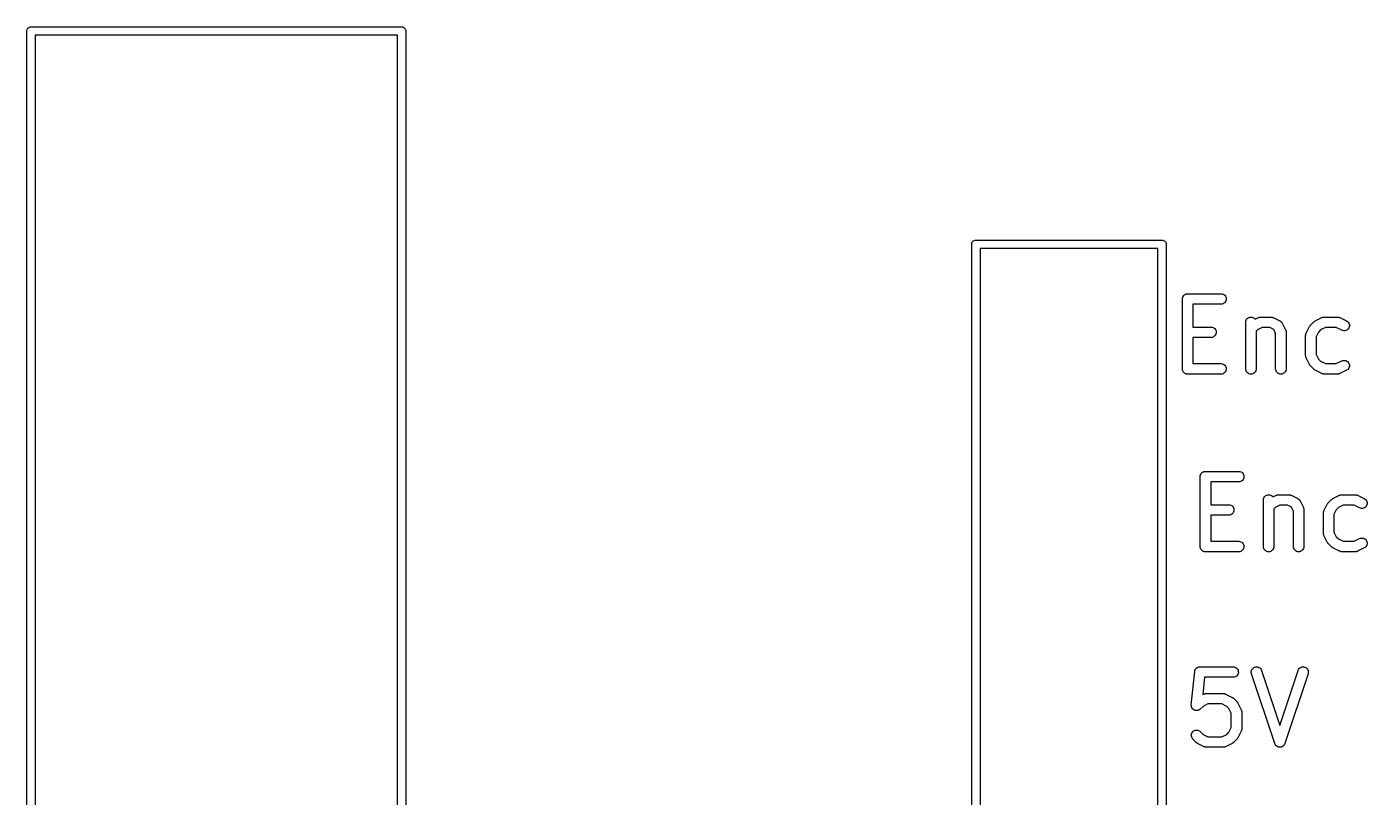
# Model space of a CAD drawing. Extents: x 83.3 to 120.1, y -110.8 to -65.4.
# Drawn here: x 100.67 to 119.84, y -99.79 to -88.78 of the extents above; entities that cross this region are included whole.
import ezdxf

# ---------------------------------------------------------------- set-up
doc = ezdxf.new("R2010")
doc.units = 0
doc.header["$MEASUREMENT"] = 0
doc.layers.add('BLACK', color=7, linetype='CONTINUOUS')

msp = doc.modelspace()

# ---------------------------------------------------------------- linework, layer by layer
at = {"layer": 'BLACK', "linetype": 'CONTINUOUS'}
for p, q in [((100.668, -88.84), (100.669, -88.8282)), ((100.668, -88.8429), (100.668, -88.84)), ((100.668, -109.277), (100.668, -88.8429)), ((100.669, -88.8282), (100.672, -88.8169)), ((100.672, -88.8169), (100.678, -88.8065)), ((100.678, -88.8065), (100.685, -88.7974)), ((100.685, -88.7974), (100.695, -88.7899)), ((100.695, -88.7899), (100.705, -88.7843)), ((100.705, -88.7843), (100.716, -88.7809)), ((100.716, -88.7809), (100.725, -88.78)), ((100.725, -88.78), (100.728, -88.7797)), ((100.728, -88.7797), (100.731, -88.78)), ((100.731, -88.78), (106.025, -88.78)), ((100.788, -88.9), (100.788, -109.22)), ((105.968, -88.9), (100.788, -88.9)), ((105.968, -109.22), (105.968, -88.9)), ((106.025, -88.78), (106.028, -88.7797)), ((106.028, -88.7797), (106.031, -88.78)), ((106.031, -88.78), (106.04, -88.7809)), ((106.04, -88.7809), (106.051, -88.7843)), ((106.051, -88.7843), (106.061, -88.7899)), ((106.061, -88.7899), (106.071, -88.7974)), ((106.071, -88.7974), (106.078, -88.8065)), ((106.078, -88.8065), (106.084, -88.8169)), ((106.084, -88.8169), (106.087, -88.8282)), ((106.087, -88.8282), (106.088, -88.84)), ((106.088, -88.84), (106.088, -88.8429)), ((106.088, -88.8429), (106.088, -109.277)), ((114.18, -91.888), (114.181, -91.8762)), ((114.18, -91.891), (114.18, -91.888)), ((114.18, -104.645), (114.18, -91.891)), ((114.181, -91.8762), (114.184, -91.8649)), ((114.184, -91.8649), (114.19, -91.8545)), ((114.19, -91.8545), (114.197, -91.8454)), ((114.197, -91.8454), (114.207, -91.8379)), ((114.207, -91.8379), (114.217, -91.8323)), ((114.217, -91.8323), (114.228, -91.8289)), ((114.228, -91.8289), (114.237, -91.828)), ((114.237, -91.828), (114.24, -91.8277)), ((114.237, -91.828), (114.237, -91.828)), ((114.24, -91.8277), (114.243, -91.828)), ((114.243, -91.828), (116.897, -91.828)), ((114.3, -91.948), (114.3, -104.588)), ((116.84, -91.948), (114.3, -91.948)), ((116.84, -104.588), (116.84, -91.948)), ((116.897, -91.828), (116.9, -91.8277)), ((116.9, -91.8277), (116.903, -91.828)), ((116.903, -91.828), (116.912, -91.8289)), ((116.912, -91.8289), (116.923, -91.8323)), ((116.923, -91.8323), (116.933, -91.8379)), ((116.933, -91.8379), (116.943, -91.8454)), ((116.943, -91.8454), (116.95, -91.8545)), ((116.95, -91.8545), (116.956, -91.8649)), ((116.956, -91.8649), (116.959, -91.8762)), ((116.959, -91.8762), (116.96, -91.888)), ((116.96, -91.888), (116.96, -91.8909)), ((116.96, -91.8909), (116.96, -104.645)), ((117.194, -92.6693), (117.195, -92.6623)), ((117.194, -92.6698), (117.194, -92.6693)), ((117.194, -92.6699), (117.194, -92.6698)), ((117.194, -92.6704), (117.194, -92.6699)), ((117.194, -92.6699), (117.194, -92.6699)), ((117.194, -93.6704), (117.194, -92.6704)), ((117.195, -92.6548), (117.198, -92.6481)), ((117.195, -92.655), (117.195, -92.6548)), ((117.195, -92.6553), (117.195, -92.655)), ((117.195, -92.6623), (117.195, -92.6553)), ((117.198, -92.6481), (117.2, -92.6413)), ((117.2, -92.6408), (117.203, -92.6346)), ((117.2, -92.6411), (117.2, -92.6408)), ((117.2, -92.6413), (117.2, -92.6411)), ((117.203, -92.6346), (117.207, -92.6284)), ((117.207, -92.628), (117.211, -92.6226)), ((117.207, -92.6282), (117.207, -92.628)), ((117.207, -92.6284), (117.207, -92.6282)), ((117.211, -92.6226), (117.216, -92.6172)), ((117.216, -92.6168), (117.222, -92.6124)), ((117.216, -92.617), (117.216, -92.6168)), ((117.216, -92.6172), (117.216, -92.617)), ((117.222, -92.6124), (117.227, -92.6079)), ((117.227, -92.6078), (117.228, -92.6076)), ((117.227, -92.6079), (117.227, -92.6078)), ((117.228, -92.6076), (117.234, -92.6044)), ((117.234, -92.6044), (117.24, -92.601)), ((117.24, -92.601), (117.241, -92.6008)), ((117.24, -92.601), (117.24, -92.601)), ((117.241, -92.6008), (117.247, -92.5988)), ((117.247, -92.5988), (117.254, -92.5968)), ((117.254, -92.5968), (117.255, -92.5967)), ((117.254, -92.5968), (117.254, -92.5968)), ((117.255, -92.5967), (117.262, -92.5961)), ((117.262, -92.5961), (117.269, -92.5954)), ((117.269, -92.5954), (117.745, -92.5954)), ((117.745, -92.7454), (117.344, -92.7454)), ((117.344, -92.7454), (117.344, -93.0716)), ((117.745, -92.5954), (117.746, -92.5954)), ((117.76, -92.744), (117.745, -92.7454)), ((117.746, -92.5954), (117.761, -92.597)), ((117.774, -92.7397), (117.76, -92.744)), ((117.761, -92.597), (117.774, -92.6014)), ((117.774, -92.6014), (117.787, -92.6085)), ((117.786, -92.7328), (117.774, -92.7397)), ((117.798, -92.7236), (117.786, -92.7328)), ((117.787, -92.6085), (117.799, -92.6179)), ((117.807, -92.7123), (117.798, -92.7236)), ((117.799, -92.6179), (117.808, -92.6293)), ((117.814, -92.6994), (117.807, -92.7123)), ((117.808, -92.6293), (117.814, -92.6423)), ((117.814, -92.6423), (117.819, -92.6563)), ((117.818, -92.6855), (117.814, -92.6994)), ((117.82, -92.6709), (117.818, -92.6855)), ((117.819, -92.6563), (117.82, -92.6709)), ((118.105, -92.9742), (118.112, -92.9613)), ((118.112, -92.9613), (118.121, -92.9501)), ((118.121, -92.9501), (118.132, -92.941)), ((118.132, -92.941), (118.145, -92.9342)), ((118.145, -92.9342), (118.159, -92.93)), ((118.159, -92.93), (118.174, -92.9287)), ((118.174, -92.9287), (118.189, -92.9302)), ((118.189, -92.9302), (118.203, -92.9346)), ((118.203, -92.9346), (118.215, -92.9415)), ((118.215, -92.9415), (118.227, -92.9509)), ((118.227, -92.9509), (118.235, -92.9607)), ((118.235, -92.9607), (118.283, -92.9366)), ((118.283, -92.9366), (118.284, -92.9362)), ((118.284, -92.9362), (118.286, -92.9354)), ((118.286, -92.9354), (118.288, -92.9344)), ((118.288, -92.9344), (118.293, -92.9329)), ((118.293, -92.9329), (118.298, -92.9311)), ((118.298, -92.9311), (118.3, -92.9308)), ((118.3, -92.9308), (118.302, -92.9301)), ((118.302, -92.9301), (118.307, -92.9296)), ((118.307, -92.9296), (118.312, -92.9288)), ((118.312, -92.9288), (118.314, -92.9289)), ((118.314, -92.9289), (118.316, -92.9287)), ((118.316, -92.9287), (118.459, -92.9287)), ((118.459, -92.9287), (118.46, -92.9287)), ((118.46, -92.9287), (118.462, -92.929)), ((118.462, -92.929), (118.465, -92.9289)), ((118.465, -92.9289), (118.47, -92.9298)), ((118.47, -92.9298), (118.475, -92.9304)), ((118.475, -92.9304), (118.477, -92.931)), ((118.477, -92.931), (118.479, -92.9314)), ((118.479, -92.9314), (118.484, -92.9332)), ((118.484, -92.9332), (118.489, -92.9348)), ((118.489, -92.9348), (118.491, -92.9358)), ((118.491, -92.9358), (118.493, -92.9366)), ((118.493, -92.9366), (118.588, -92.9843)), ((119.092, -92.9843), (119.188, -92.9366)), ((119.188, -92.9366), (119.189, -92.9362)), ((119.189, -92.9362), (119.191, -92.9354)), ((119.191, -92.9354), (119.193, -92.9344)), ((119.193, -92.9344), (119.197, -92.9329)), ((119.197, -92.9329), (119.202, -92.9311)), ((119.202, -92.9311), (119.204, -92.9308)), ((119.204, -92.9308), (119.207, -92.9301)), ((119.207, -92.9301), (119.212, -92.9296)), ((119.212, -92.9296), (119.217, -92.9288)), ((119.217, -92.9288), (119.219, -92.9289)), ((119.219, -92.9289), (119.221, -92.9287)), ((119.221, -92.9287), (119.412, -92.9287)), ((119.412, -92.9287), (119.413, -92.9287)), ((119.413, -92.9287), (119.415, -92.929)), ((119.415, -92.929), (119.417, -92.9289)), ((119.417, -92.9289), (119.422, -92.9298)), ((119.422, -92.9298), (119.427, -92.9304)), ((119.427, -92.9304), (119.429, -92.931)), ((119.429, -92.931), (119.431, -92.9314)), ((119.431, -92.9314), (119.436, -92.9332)), ((119.436, -92.9332), (119.441, -92.9348)), ((119.441, -92.9348), (119.443, -92.9358)), ((119.443, -92.9358), (119.445, -92.9366)), ((119.445, -92.9366), (119.54, -92.9843)), ((117.344, -93.0716), (117.602, -93.0716)), ((117.602, -93.0716), (117.603, -93.0716)), ((117.603, -93.0716), (117.618, -93.0732)), ((117.618, -93.0732), (117.632, -93.0776)), ((117.632, -93.0776), (117.644, -93.0847)), ((117.644, -93.0847), (117.656, -93.0941)), ((117.656, -93.0941), (117.665, -93.1055)), ((117.665, -93.1055), (117.672, -93.1185)), ((117.672, -93.1185), (117.676, -93.1325)), ((117.676, -93.1325), (117.677, -93.1471)), ((117.677, -93.1471), (117.676, -93.1617)), ((118.099, -93.0027), (118.1, -92.9881)), ((118.099, -93.0037), (118.099, -93.0027)), ((118.099, -93.6704), (118.099, -93.0037)), ((118.1, -92.9881), (118.105, -92.9742)), ((118.266, -93.113), (118.249, -93.13)), ((118.249, -93.13), (118.249, -93.6704)), ((118.334, -93.0787), (118.266, -93.113)), ((118.442, -93.0787), (118.334, -93.0787)), ((118.499, -93.1072), (118.442, -93.0787)), ((118.527, -93.1643), (118.499, -93.1072)), ((118.588, -92.9843), (118.589, -92.9847)), ((118.589, -92.9847), (118.59, -92.9856)), ((118.59, -92.9856), (118.592, -92.9863)), ((118.592, -92.9863), (118.596, -92.9896)), ((118.596, -92.9896), (118.601, -92.9927)), ((118.601, -92.9927), (118.602, -92.9938)), ((118.602, -92.9938), (118.604, -92.9948)), ((118.604, -92.9948), (118.608, -92.9989)), ((118.608, -92.9989), (118.612, -93.0029)), ((118.612, -93.0029), (118.613, -93.0042)), ((118.613, -93.0042), (118.614, -93.0054)), ((118.614, -93.0054), (118.617, -93.0102)), ((118.617, -93.0102), (118.62, -93.0149)), ((118.62, -93.0149), (118.621, -93.0164)), ((118.621, -93.0164), (118.622, -93.0178)), ((118.622, -93.0178), (118.669, -93.113)), ((118.669, -93.113), (118.67, -93.114)), ((118.67, -93.114), (118.67, -93.116)), ((118.67, -93.116), (118.671, -93.118)), ((118.671, -93.118), (118.673, -93.1229)), ((118.673, -93.1229), (118.675, -93.1277)), ((118.675, -93.1277), (118.675, -93.1299)), ((118.675, -93.1299), (118.676, -93.132)), ((118.676, -93.132), (118.676, -93.1371)), ((118.676, -93.1371), (118.677, -93.1422)), ((118.677, -93.1422), (118.677, -93.1444)), ((118.677, -93.1444), (118.677, -93.1466)), ((118.677, -93.1466), (118.677, -93.6704)), ((118.964, -93.1606), (119.011, -93.0654)), ((119.011, -93.0654), (119.012, -93.0645)), ((119.012, -93.0645), (119.014, -93.0609)), ((119.014, -93.0609), (119.016, -93.0572)), ((119.016, -93.0572), (119.018, -93.0548)), ((119.018, -93.0548), (119.02, -93.0522)), ((119.02, -93.0522), (119.023, -93.0492)), ((119.023, -93.0492), (119.025, -93.0459)), ((119.025, -93.0459), (119.073, -92.9983)), ((119.073, -92.9983), (119.074, -92.9976)), ((119.074, -92.9976), (119.077, -92.9949)), ((119.077, -92.9949), (119.08, -92.992)), ((119.08, -92.992), (119.083, -92.9904)), ((119.083, -92.9904), (119.085, -92.9884)), ((119.085, -92.9884), (119.089, -92.9865)), ((119.089, -92.9865), (119.092, -92.9843)), ((119.14, -93.1434), (119.106, -93.2119)), ((119.17, -93.113), (119.14, -93.1434)), ((119.239, -93.0787), (119.17, -93.113)), ((119.394, -93.0787), (119.239, -93.0787)), ((119.473, -93.1184), (119.394, -93.0787)), ((119.487, -93.1237), (119.473, -93.1184)), ((119.501, -93.1261), (119.487, -93.1237)), ((119.516, -93.1258), (119.501, -93.1261)), ((119.53, -93.1226), (119.516, -93.1258)), ((119.544, -93.1167), (119.53, -93.1226)), ((119.54, -92.9843), (119.541, -92.9847)), ((119.541, -92.9847), (119.554, -92.9927)), ((119.556, -93.1082), (119.544, -93.1167)), ((119.554, -92.9927), (119.564, -93.0029)), ((119.566, -93.0977), (119.556, -93.1082)), ((119.564, -93.0029), (119.572, -93.0149)), ((119.574, -93.0853), (119.566, -93.0977)), ((119.572, -93.0149), (119.578, -93.0284)), ((119.579, -93.0717), (119.574, -93.0853)), ((119.578, -93.0284), (119.581, -93.0427)), ((119.582, -93.0573), (119.579, -93.0717)), ((119.581, -93.0427), (119.582, -93.0573)), ((117.602, -93.2216), (117.344, -93.2216)), ((117.344, -93.2216), (117.344, -93.5954)), ((117.617, -93.2201), (117.602, -93.2216)), ((117.631, -93.2159), (117.617, -93.2201)), ((117.644, -93.209), (117.631, -93.2159)), ((117.655, -93.1998), (117.644, -93.209)), ((117.664, -93.1885), (117.655, -93.1998)), ((117.671, -93.1756), (117.664, -93.1885)), ((117.676, -93.1617), (117.671, -93.1756)), ((118.527, -93.6704), (118.527, -93.1643)), ((118.956, -93.1887), (118.957, -93.1837)), ((118.956, -93.1909), (118.956, -93.1887)), ((118.956, -93.1931), (118.956, -93.1909)), ((118.956, -93.1942), (118.956, -93.1931)), ((118.956, -93.4799), (118.956, -93.1942)), ((118.957, -93.1786), (118.958, -93.1765)), ((118.957, -93.1837), (118.957, -93.1786)), ((118.958, -93.1743), (118.96, -93.1695)), ((118.958, -93.1765), (118.958, -93.1743)), ((118.96, -93.1695), (118.962, -93.1646)), ((118.962, -93.1646), (118.963, -93.1627)), ((118.963, -93.1627), (118.964, -93.1606)), ((119.106, -93.2119), (119.106, -93.4622)), ((118.956, -93.4821), (118.956, -93.4799)), ((118.956, -93.4843), (118.956, -93.4821)), ((118.957, -93.4894), (118.956, -93.4843)), ((118.957, -93.4945), (118.957, -93.4894)), ((118.958, -93.4966), (118.957, -93.4945)), ((118.958, -93.4988), (118.958, -93.4966)), ((118.96, -93.5036), (118.958, -93.4988)), ((118.961, -93.5085), (118.96, -93.5036)), ((118.962, -93.5104), (118.961, -93.5085)), ((118.963, -93.5125), (118.962, -93.5104)), ((118.964, -93.5134), (118.963, -93.5125)), ((119.011, -93.6087), (118.964, -93.5134)), ((119.106, -93.4622), (119.14, -93.5307)), ((119.14, -93.5307), (119.17, -93.5611)), ((117.194, -93.6774), (117.194, -93.6704)), ((117.195, -93.6844), (117.194, -93.6774)), ((117.195, -93.6847), (117.195, -93.6844)), ((117.195, -93.6849), (117.195, -93.6847)), ((117.197, -93.6917), (117.195, -93.6849)), ((117.199, -93.6985), (117.197, -93.6917)), ((117.199, -93.6987), (117.199, -93.6985)), ((117.199, -93.699), (117.199, -93.6987)), ((117.203, -93.7052), (117.199, -93.699)), ((117.206, -93.7114), (117.203, -93.7052)), ((117.206, -93.7117), (117.206, -93.7114)), ((117.206, -93.7119), (117.206, -93.7117)), ((117.211, -93.7174), (117.206, -93.7119)), ((117.215, -93.7229), (117.211, -93.7174)), ((117.215, -93.723), (117.215, -93.7229)), ((117.216, -93.7232), (117.215, -93.723)), ((117.221, -93.7277), (117.216, -93.7232)), ((117.226, -93.7323), (117.221, -93.7277)), ((117.344, -93.5954), (117.745, -93.5954)), ((117.745, -93.5954), (117.746, -93.5954)), ((117.746, -93.5954), (117.761, -93.597)), ((117.761, -93.597), (117.774, -93.6014)), ((117.774, -93.6014), (117.787, -93.6085)), ((117.798, -93.7236), (117.786, -93.7328)), ((117.787, -93.6085), (117.799, -93.6179)), ((117.807, -93.7123), (117.798, -93.7236)), ((117.799, -93.6179), (117.808, -93.6293)), ((117.814, -93.6994), (117.807, -93.7123)), ((117.808, -93.6293), (117.814, -93.6423)), ((117.814, -93.6423), (117.819, -93.6563)), ((117.818, -93.6855), (117.814, -93.6994)), ((117.82, -93.6709), (117.818, -93.6855)), ((117.819, -93.6563), (117.82, -93.6709)), ((118.1, -93.6849), (118.099, -93.6704)), ((118.104, -93.699), (118.1, -93.6849)), ((118.111, -93.7119), (118.104, -93.699)), ((118.12, -93.7232), (118.111, -93.7119)), ((118.132, -93.7326), (118.12, -93.7232)), ((118.226, -93.724), (118.215, -93.7331)), ((118.235, -93.7128), (118.226, -93.724)), ((118.242, -93.6999), (118.235, -93.7128)), ((118.247, -93.686), (118.242, -93.6999)), ((118.249, -93.6714), (118.247, -93.686)), ((118.249, -93.6704), (118.249, -93.6714)), ((118.529, -93.6849), (118.527, -93.6704)), ((118.533, -93.699), (118.529, -93.6849)), ((118.54, -93.7119), (118.533, -93.699)), ((118.549, -93.7232), (118.54, -93.7119)), ((118.56, -93.7326), (118.549, -93.7232)), ((118.655, -93.724), (118.643, -93.7331)), ((118.664, -93.7128), (118.655, -93.724)), ((118.671, -93.6999), (118.664, -93.7128)), ((118.675, -93.686), (118.671, -93.6999)), ((118.677, -93.6714), (118.675, -93.686)), ((118.677, -93.6704), (118.677, -93.6714)), ((119.013, -93.6123), (119.011, -93.6087)), ((119.015, -93.616), (119.013, -93.6123)), ((119.017, -93.6184), (119.015, -93.616)), ((119.019, -93.6211), (119.017, -93.6184)), ((119.022, -93.6241), (119.019, -93.6211)), ((119.025, -93.6274), (119.022, -93.6241)), ((119.025, -93.6282), (119.025, -93.6274)), ((119.073, -93.6758), (119.025, -93.6282)), ((119.076, -93.6785), (119.073, -93.6758)), ((119.079, -93.6814), (119.076, -93.6785)), ((119.082, -93.6831), (119.079, -93.6814)), ((119.084, -93.6851), (119.082, -93.6831)), ((119.088, -93.6871), (119.084, -93.6851)), ((119.091, -93.6894), (119.088, -93.6871)), ((119.092, -93.6898), (119.091, -93.6894)), ((119.188, -93.7375), (119.092, -93.6898)), ((119.17, -93.5611), (119.239, -93.5954)), ((119.239, -93.5954), (119.394, -93.5954)), ((119.394, -93.5954), (119.473, -93.5557)), ((119.54, -93.6898), (119.445, -93.7375)), ((119.473, -93.5557), (119.474, -93.5552)), ((119.474, -93.5552), (119.488, -93.5502)), ((119.488, -93.5502), (119.502, -93.5479)), ((119.502, -93.5479), (119.517, -93.5485)), ((119.517, -93.5485), (119.531, -93.5519)), ((119.531, -93.5519), (119.545, -93.558)), ((119.553, -93.6821), (119.54, -93.6898)), ((119.545, -93.558), (119.556, -93.5665)), ((119.563, -93.672), (119.553, -93.6821)), ((119.556, -93.5665), (119.566, -93.5772)), ((119.572, -93.6601), (119.563, -93.672)), ((119.566, -93.5772), (119.574, -93.5897)), ((119.578, -93.6467), (119.572, -93.6601)), ((119.574, -93.5897), (119.579, -93.6034)), ((119.581, -93.6325), (119.578, -93.6467)), ((119.579, -93.6034), (119.582, -93.6178)), ((119.582, -93.6178), (119.581, -93.6325)), ((117.227, -93.7324), (117.226, -93.7323)), ((117.227, -93.7326), (117.227, -93.7324)), ((117.233, -93.7359), (117.227, -93.7326)), ((117.239, -93.7393), (117.233, -93.7359)), ((117.239, -93.7394), (117.239, -93.7393)), ((117.24, -93.7395), (117.239, -93.7394)), ((117.246, -93.7416), (117.24, -93.7395)), ((117.253, -93.7437), (117.246, -93.7416)), ((117.253, -93.7438), (117.253, -93.7437)), ((117.254, -93.7438), (117.253, -93.7438)), ((117.261, -93.7446), (117.254, -93.7438)), ((117.268, -93.7454), (117.261, -93.7446)), ((117.269, -93.7454), (117.268, -93.7454)), ((117.268, -93.7454), (117.268, -93.7454)), ((117.268, -93.7454), (117.268, -93.7454)), ((117.268, -93.7454), (117.268, -93.7454)), ((117.745, -93.7454), (117.269, -93.7454)), ((117.76, -93.744), (117.745, -93.7454)), ((117.774, -93.7397), (117.76, -93.744)), ((117.786, -93.7328), (117.774, -93.7397)), ((118.144, -93.7395), (118.132, -93.7326)), ((118.158, -93.7438), (118.144, -93.7395)), ((118.173, -93.7454), (118.158, -93.7438)), ((118.188, -93.7441), (118.173, -93.7454)), ((118.202, -93.7399), (118.188, -93.7441)), ((118.215, -93.7331), (118.202, -93.7399)), ((118.573, -93.7395), (118.56, -93.7326)), ((118.587, -93.7438), (118.573, -93.7395)), ((118.602, -93.7454), (118.587, -93.7438)), ((118.616, -93.7441), (118.602, -93.7454)), ((118.63, -93.7399), (118.616, -93.7441)), ((118.643, -93.7331), (118.63, -93.7399)), ((119.19, -93.7383), (119.188, -93.7375)), ((119.192, -93.7393), (119.19, -93.7383)), ((119.196, -93.7409), (119.192, -93.7393)), ((119.201, -93.7427), (119.196, -93.7409)), ((119.203, -93.7431), (119.201, -93.7427)), ((119.206, -93.7437), (119.203, -93.7431)), ((119.211, -93.7443), (119.206, -93.7437)), ((119.216, -93.7452), (119.211, -93.7443)), ((119.218, -93.7451), (119.216, -93.7452)), ((119.22, -93.7454), (119.218, -93.7451)), ((119.221, -93.7454), (119.22, -93.7454)), ((119.412, -93.7454), (119.221, -93.7454)), ((119.414, -93.7452), (119.412, -93.7454)), ((119.416, -93.7453), (119.414, -93.7452)), ((119.421, -93.7445), (119.416, -93.7453)), ((119.426, -93.744), (119.421, -93.7445)), ((119.428, -93.7433), (119.426, -93.744)), ((119.43, -93.743), (119.428, -93.7433)), ((119.435, -93.7412), (119.43, -93.743)), ((119.44, -93.7397), (119.435, -93.7412)), ((119.442, -93.7387), (119.44, -93.7397)), ((119.444, -93.7379), (119.442, -93.7387)), ((119.445, -93.7375), (119.444, -93.7379)), ((117.448, -95.2093), (117.449, -95.2023)), ((117.448, -95.2098), (117.448, -95.2093)), ((117.448, -95.2099), (117.448, -95.2098)), ((117.448, -95.2104), (117.448, -95.2099)), ((117.448, -95.2099), (117.448, -95.2099)), ((117.448, -96.2104), (117.448, -95.2104)), ((117.449, -95.1948), (117.452, -95.1881)), ((117.449, -95.195), (117.449, -95.1948)), ((117.449, -95.1953), (117.449, -95.195)), ((117.449, -95.2023), (117.449, -95.1953)), ((117.452, -95.1881), (117.454, -95.1813)), ((117.454, -95.1808), (117.457, -95.1746)), ((117.454, -95.1811), (117.454, -95.1808)), ((117.454, -95.1813), (117.454, -95.1811)), ((117.457, -95.1746), (117.461, -95.1684)), ((117.461, -95.168), (117.465, -95.1626)), ((117.461, -95.1682), (117.461, -95.168)), ((117.461, -95.1684), (117.461, -95.1682)), ((117.465, -95.1626), (117.47, -95.1572)), ((117.47, -95.1568), (117.476, -95.1524)), ((117.47, -95.157), (117.47, -95.1568)), ((117.47, -95.1572), (117.47, -95.157)), ((117.476, -95.1524), (117.481, -95.1479)), ((117.481, -95.1478), (117.482, -95.1476)), ((117.481, -95.1479), (117.481, -95.1478)), ((117.482, -95.1476), (117.488, -95.1444)), ((117.488, -95.1444), (117.494, -95.141)), ((117.494, -95.141), (117.495, -95.1408)), ((117.494, -95.141), (117.494, -95.141)), ((117.495, -95.1408), (117.501, -95.1388)), ((117.501, -95.1388), (117.508, -95.1368)), ((117.508, -95.1368), (117.509, -95.1367)), ((117.508, -95.1368), (117.508, -95.1368)), ((117.509, -95.1367), (117.516, -95.1361)), ((117.516, -95.1361), (117.523, -95.1354)), ((117.523, -95.1354), (117.999, -95.1354)), ((117.999, -95.1354), (118, -95.1354)), ((118, -95.1354), (118.015, -95.137)), ((118.015, -95.137), (118.028, -95.1414)), ((118.028, -95.1414), (118.041, -95.1485)), ((118.052, -95.2636), (118.04, -95.2728)), ((118.041, -95.1485), (118.053, -95.1579)), ((118.061, -95.2523), (118.052, -95.2636)), ((118.053, -95.1579), (118.062, -95.1693)), ((118.068, -95.2394), (118.061, -95.2523)), ((118.062, -95.1693), (118.068, -95.1823)), ((118.068, -95.1823), (118.073, -95.1963)), ((118.072, -95.2255), (118.068, -95.2394)), ((118.074, -95.2109), (118.072, -95.2255)), ((118.073, -95.1963), (118.074, -95.2109)), ((117.999, -95.2854), (117.598, -95.2854)), ((117.598, -95.2854), (117.598, -95.6116)), ((118.014, -95.284), (117.999, -95.2854)), ((118.028, -95.2797), (118.014, -95.284)), ((118.04, -95.2728), (118.028, -95.2797)), ((117.598, -95.6116), (117.856, -95.6116)), ((117.856, -95.6116), (117.857, -95.6116)), ((117.857, -95.6116), (117.872, -95.6132)), ((117.872, -95.6132), (117.886, -95.6176)), ((117.886, -95.6176), (117.898, -95.6247)), ((117.898, -95.6247), (117.91, -95.6341)), ((117.91, -95.6341), (117.919, -95.6455)), ((117.919, -95.6455), (117.926, -95.6585)), ((118.353, -95.5427), (118.354, -95.5281)), ((118.353, -95.5437), (118.353, -95.5427)), ((118.353, -96.2104), (118.353, -95.5437)), ((118.354, -95.5281), (118.359, -95.5142)), ((118.359, -95.5142), (118.366, -95.5013)), ((118.366, -95.5013), (118.375, -95.4901)), ((118.375, -95.4901), (118.386, -95.481)), ((118.386, -95.481), (118.399, -95.4742)), ((118.399, -95.4742), (118.413, -95.47)), ((118.413, -95.47), (118.428, -95.4687)), ((118.428, -95.4687), (118.443, -95.4702)), ((118.443, -95.4702), (118.457, -95.4746)), ((118.457, -95.4746), (118.469, -95.4815)), ((118.469, -95.4815), (118.481, -95.4909)), ((118.481, -95.4909), (118.489, -95.5007)), ((118.489, -95.5007), (118.537, -95.4766)), ((118.588, -95.6187), (118.52, -95.653)), ((118.537, -95.4766), (118.538, -95.4762)), ((118.538, -95.4762), (118.54, -95.4754)), ((118.54, -95.4754), (118.542, -95.4744)), ((118.542, -95.4744), (118.547, -95.4729)), ((118.547, -95.4729), (118.552, -95.4711)), ((118.552, -95.4711), (118.554, -95.4708)), ((118.554, -95.4708), (118.556, -95.4701)), ((118.556, -95.4701), (118.561, -95.4696)), ((118.561, -95.4696), (118.566, -95.4688)), ((118.566, -95.4688), (118.568, -95.4689)), ((118.568, -95.4689), (118.57, -95.4687)), ((118.57, -95.4687), (118.713, -95.4687)), ((118.696, -95.6187), (118.588, -95.6187)), ((118.753, -95.6472), (118.696, -95.6187)), ((118.713, -95.4687), (118.714, -95.4687)), ((118.714, -95.4687), (118.716, -95.469)), ((118.716, -95.469), (118.719, -95.4689)), ((118.719, -95.4689), (118.724, -95.4698)), ((118.724, -95.4698), (118.729, -95.4704)), ((118.729, -95.4704), (118.731, -95.471)), ((118.731, -95.471), (118.733, -95.4714)), ((118.733, -95.4714), (118.738, -95.4732)), ((118.738, -95.4732), (118.743, -95.4748)), ((118.743, -95.4748), (118.745, -95.4758)), ((118.745, -95.4758), (118.747, -95.4766)), ((118.747, -95.4766), (118.842, -95.5243)), ((118.781, -95.7043), (118.753, -95.6472)), ((118.842, -95.5243), (118.843, -95.5247)), ((118.843, -95.5247), (118.844, -95.5256)), ((118.844, -95.5256), (118.846, -95.5263)), ((118.846, -95.5263), (118.85, -95.5296)), ((118.85, -95.5296), (118.855, -95.5327)), ((118.855, -95.5327), (118.856, -95.5338)), ((118.856, -95.5338), (118.858, -95.5348)), ((118.858, -95.5348), (118.862, -95.5389)), ((118.862, -95.5389), (118.866, -95.5429)), ((118.866, -95.5429), (118.867, -95.5442)), ((118.867, -95.5442), (118.868, -95.5454)), ((118.868, -95.5454), (118.871, -95.5502)), ((118.871, -95.5502), (118.874, -95.5549)), ((118.874, -95.5549), (118.875, -95.5564)), ((118.875, -95.5564), (118.876, -95.5578)), ((118.876, -95.5578), (118.923, -95.653)), ((119.218, -95.7006), (119.265, -95.6054)), ((119.265, -95.6054), (119.266, -95.6045)), ((119.266, -95.6045), (119.268, -95.6009)), ((119.268, -95.6009), (119.27, -95.5972)), ((119.27, -95.5972), (119.272, -95.5948)), ((119.272, -95.5948), (119.274, -95.5922)), ((119.274, -95.5922), (119.277, -95.5892)), ((119.277, -95.5892), (119.279, -95.5859)), ((119.279, -95.5859), (119.327, -95.5383)), ((119.327, -95.5383), (119.328, -95.5376)), ((119.328, -95.5376), (119.331, -95.5349)), ((119.331, -95.5349), (119.334, -95.532)), ((119.334, -95.532), (119.337, -95.5304)), ((119.337, -95.5304), (119.339, -95.5284)), ((119.339, -95.5284), (119.343, -95.5265)), ((119.343, -95.5265), (119.346, -95.5243)), ((119.346, -95.5243), (119.442, -95.4766)), ((119.493, -95.6187), (119.424, -95.653)), ((119.442, -95.4766), (119.443, -95.4762)), ((119.443, -95.4762), (119.445, -95.4754)), ((119.445, -95.4754), (119.447, -95.4744)), ((119.447, -95.4744), (119.451, -95.4729)), ((119.451, -95.4729), (119.456, -95.4711)), ((119.456, -95.4711), (119.458, -95.4708)), ((119.458, -95.4708), (119.461, -95.4701)), ((119.461, -95.4701), (119.466, -95.4696)), ((119.466, -95.4696), (119.471, -95.4688)), ((119.471, -95.4688), (119.473, -95.4689)), ((119.473, -95.4689), (119.475, -95.4687)), ((119.475, -95.4687), (119.666, -95.4687)), ((119.648, -95.6187), (119.493, -95.6187)), ((119.727, -95.6584), (119.648, -95.6187)), ((119.666, -95.4687), (119.667, -95.4687)), ((119.667, -95.4687), (119.669, -95.469)), ((119.669, -95.469), (119.671, -95.4689)), ((119.671, -95.4689), (119.676, -95.4698)), ((119.676, -95.4698), (119.681, -95.4704)), ((119.681, -95.4704), (119.683, -95.471)), ((119.683, -95.471), (119.685, -95.4714)), ((119.685, -95.4714), (119.69, -95.4732)), ((119.69, -95.4732), (119.695, -95.4748)), ((119.695, -95.4748), (119.697, -95.4758)), ((119.697, -95.4758), (119.699, -95.4766)), ((119.699, -95.4766), (119.794, -95.5243)), ((119.794, -95.5243), (119.795, -95.5247)), ((119.795, -95.5247), (119.808, -95.5327)), ((119.81, -95.6482), (119.798, -95.6567)), ((119.808, -95.5327), (119.818, -95.5429)), ((119.82, -95.6377), (119.81, -95.6482)), ((119.818, -95.5429), (119.826, -95.5549)), ((119.828, -95.6253), (119.82, -95.6377)), ((119.826, -95.5549), (119.832, -95.5684)), ((119.833, -95.6117), (119.828, -95.6253)), ((119.832, -95.5684), (119.835, -95.5827)), ((119.836, -95.5973), (119.833, -95.6117)), ((119.835, -95.5827), (119.836, -95.5973)), ((117.856, -95.7616), (117.598, -95.7616)), ((117.598, -95.7616), (117.598, -96.1354)), ((117.871, -95.7601), (117.856, -95.7616)), ((117.885, -95.7559), (117.871, -95.7601)), ((117.898, -95.749), (117.885, -95.7559)), ((117.909, -95.7398), (117.898, -95.749)), ((117.918, -95.7285), (117.909, -95.7398)), ((117.925, -95.7156), (117.918, -95.7285)), ((117.93, -95.7017), (117.925, -95.7156)), ((117.926, -95.6585), (117.93, -95.6725)), ((117.93, -95.6725), (117.931, -95.6871)), ((117.931, -95.6871), (117.93, -95.7017)), ((118.52, -95.653), (118.503, -95.67)), ((118.503, -95.67), (118.503, -96.2104)), ((118.781, -96.2104), (118.781, -95.7043)), ((118.923, -95.653), (118.924, -95.654)), ((118.924, -95.654), (118.924, -95.656)), ((118.924, -95.656), (118.925, -95.658)), ((118.925, -95.658), (118.927, -95.6629)), ((118.927, -95.6629), (118.929, -95.6677)), ((118.929, -95.6677), (118.929, -95.6699)), ((118.929, -95.6699), (118.93, -95.672)), ((118.93, -95.672), (118.93, -95.6771)), ((118.93, -95.6771), (118.931, -95.6822)), ((118.931, -95.6822), (118.931, -95.6844)), ((118.931, -95.6844), (118.931, -95.6866)), ((118.931, -95.6866), (118.931, -96.2104)), ((119.21, -95.7287), (119.211, -95.7237)), ((119.21, -95.7309), (119.21, -95.7287)), ((119.21, -95.7331), (119.21, -95.7309)), ((119.21, -95.7342), (119.21, -95.7331)), ((119.21, -96.0199), (119.21, -95.7342)), ((119.211, -95.7186), (119.212, -95.7165)), ((119.211, -95.7237), (119.211, -95.7186)), ((119.212, -95.7143), (119.214, -95.7095)), ((119.212, -95.7165), (119.212, -95.7143)), ((119.214, -95.7095), (119.216, -95.7046)), ((119.216, -95.7046), (119.217, -95.7027)), ((119.217, -95.7027), (119.218, -95.7006)), ((119.394, -95.6834), (119.36, -95.7519)), ((119.36, -95.7519), (119.36, -96.0022)), ((119.424, -95.653), (119.394, -95.6834)), ((119.741, -95.6637), (119.727, -95.6584)), ((119.755, -95.6661), (119.741, -95.6637)), ((119.77, -95.6658), (119.755, -95.6661)), ((119.784, -95.6626), (119.77, -95.6658)), ((119.798, -95.6567), (119.784, -95.6626)), ((119.21, -96.0221), (119.21, -96.0199)), ((119.21, -96.0243), (119.21, -96.0221)), ((119.211, -96.0294), (119.21, -96.0243)), ((119.211, -96.0345), (119.211, -96.0294)), ((119.36, -96.0022), (119.394, -96.0707)), ((117.448, -96.2174), (117.448, -96.2104)), ((117.449, -96.2244), (117.448, -96.2174)), ((117.598, -96.1354), (117.999, -96.1354)), ((117.999, -96.1354), (118, -96.1354)), ((118, -96.1354), (118.015, -96.137)), ((118.015, -96.137), (118.028, -96.1414)), ((118.028, -96.1414), (118.041, -96.1485)), ((118.041, -96.1485), (118.053, -96.1579)), ((118.053, -96.1579), (118.062, -96.1693)), ((118.062, -96.1693), (118.068, -96.1823)), ((118.068, -96.1823), (118.073, -96.1963)), ((118.074, -96.2109), (118.072, -96.2255)), ((118.073, -96.1963), (118.074, -96.2109)), ((118.354, -96.2249), (118.353, -96.2104)), ((118.503, -96.2114), (118.501, -96.226)), ((118.503, -96.2104), (118.503, -96.2114)), ((118.783, -96.2249), (118.781, -96.2104)), ((118.931, -96.2114), (118.929, -96.226)), ((118.931, -96.2104), (118.931, -96.2114)), ((119.212, -96.0366), (119.211, -96.0345)), ((119.212, -96.0388), (119.212, -96.0366)), ((119.214, -96.0436), (119.212, -96.0388)), ((119.215, -96.0485), (119.214, -96.0436)), ((119.216, -96.0504), (119.215, -96.0485)), ((119.217, -96.0525), (119.216, -96.0504)), ((119.218, -96.0534), (119.217, -96.0525)), ((119.265, -96.1487), (119.218, -96.0534)), ((119.267, -96.1523), (119.265, -96.1487)), ((119.269, -96.156), (119.267, -96.1523)), ((119.271, -96.1584), (119.269, -96.156)), ((119.273, -96.1611), (119.271, -96.1584)), ((119.276, -96.1641), (119.273, -96.1611)), ((119.279, -96.1674), (119.276, -96.1641)), ((119.279, -96.1682), (119.279, -96.1674)), ((119.327, -96.2158), (119.279, -96.1682)), ((119.33, -96.2185), (119.327, -96.2158)), ((119.333, -96.2214), (119.33, -96.2185)), ((119.336, -96.2231), (119.333, -96.2214)), ((119.338, -96.2251), (119.336, -96.2231)), ((119.394, -96.0707), (119.424, -96.1011)), ((119.424, -96.1011), (119.493, -96.1354)), ((119.493, -96.1354), (119.648, -96.1354)), ((119.648, -96.1354), (119.727, -96.0957)), ((119.727, -96.0957), (119.728, -96.0952)), ((119.728, -96.0952), (119.742, -96.0902)), ((119.742, -96.0902), (119.756, -96.0879)), ((119.756, -96.0879), (119.771, -96.0885)), ((119.771, -96.0885), (119.785, -96.0919)), ((119.785, -96.0919), (119.799, -96.098)), ((119.807, -96.2221), (119.794, -96.2298)), ((119.799, -96.098), (119.81, -96.1065)), ((119.817, -96.212), (119.807, -96.2221)), ((119.81, -96.1065), (119.82, -96.1172)), ((119.826, -96.2001), (119.817, -96.212)), ((119.82, -96.1172), (119.828, -96.1297)), ((119.832, -96.1867), (119.826, -96.2001)), ((119.828, -96.1297), (119.833, -96.1434)), ((119.835, -96.1725), (119.832, -96.1867)), ((119.833, -96.1434), (119.836, -96.1578)), ((119.836, -96.1578), (119.835, -96.1725)), ((117.449, -96.2247), (117.449, -96.2244)), ((117.449, -96.2249), (117.449, -96.2247)), ((117.451, -96.2317), (117.449, -96.2249)), ((117.453, -96.2385), (117.451, -96.2317)), ((117.453, -96.2387), (117.453, -96.2385)), ((117.453, -96.239), (117.453, -96.2387)), ((117.457, -96.2452), (117.453, -96.239)), ((117.46, -96.2514), (117.457, -96.2452)), ((117.46, -96.2517), (117.46, -96.2514)), ((117.46, -96.2519), (117.46, -96.2517)), ((117.465, -96.2574), (117.46, -96.2519)), ((117.469, -96.2629), (117.465, -96.2574)), ((117.469, -96.263), (117.469, -96.2629)), ((117.47, -96.2632), (117.469, -96.263)), ((117.475, -96.2677), (117.47, -96.2632)), ((117.48, -96.2723), (117.475, -96.2677)), ((117.481, -96.2724), (117.48, -96.2723)), ((117.481, -96.2726), (117.481, -96.2724)), ((117.487, -96.2759), (117.481, -96.2726)), ((117.493, -96.2793), (117.487, -96.2759)), ((117.493, -96.2794), (117.493, -96.2793)), ((117.494, -96.2795), (117.493, -96.2794)), ((117.5, -96.2816), (117.494, -96.2795)), ((117.507, -96.2837), (117.5, -96.2816)), ((117.507, -96.2838), (117.507, -96.2837)), ((117.508, -96.2838), (117.507, -96.2838)), ((117.515, -96.2846), (117.508, -96.2838)), ((117.522, -96.2854), (117.515, -96.2846)), ((117.523, -96.2854), (117.522, -96.2854)), ((117.522, -96.2854), (117.522, -96.2854)), ((117.522, -96.2854), (117.522, -96.2854)), ((117.522, -96.2854), (117.522, -96.2854)), ((117.999, -96.2854), (117.523, -96.2854)), ((118.014, -96.284), (117.999, -96.2854)), ((118.028, -96.2797), (118.014, -96.284)), ((118.04, -96.2728), (118.028, -96.2797)), ((118.052, -96.2636), (118.04, -96.2728)), ((118.061, -96.2523), (118.052, -96.2636)), ((118.068, -96.2394), (118.061, -96.2523)), ((118.072, -96.2255), (118.068, -96.2394)), ((118.358, -96.239), (118.354, -96.2249)), ((118.365, -96.2519), (118.358, -96.239)), ((118.374, -96.2632), (118.365, -96.2519)), ((118.386, -96.2726), (118.374, -96.2632)), ((118.398, -96.2795), (118.386, -96.2726)), ((118.412, -96.2838), (118.398, -96.2795)), ((118.427, -96.2854), (118.412, -96.2838)), ((118.442, -96.2841), (118.427, -96.2854)), ((118.456, -96.2799), (118.442, -96.2841)), ((118.469, -96.2731), (118.456, -96.2799)), ((118.48, -96.264), (118.469, -96.2731)), ((118.489, -96.2528), (118.48, -96.264)), ((118.496, -96.2399), (118.489, -96.2528)), ((118.501, -96.226), (118.496, -96.2399)), ((118.787, -96.239), (118.783, -96.2249)), ((118.794, -96.2519), (118.787, -96.239)), ((118.803, -96.2632), (118.794, -96.2519)), ((118.814, -96.2726), (118.803, -96.2632)), ((118.827, -96.2795), (118.814, -96.2726)), ((118.841, -96.2838), (118.827, -96.2795)), ((118.856, -96.2854), (118.841, -96.2838)), ((118.87, -96.2841), (118.856, -96.2854)), ((118.884, -96.2799), (118.87, -96.2841)), ((118.897, -96.2731), (118.884, -96.2799)), ((118.909, -96.264), (118.897, -96.2731)), ((118.918, -96.2528), (118.909, -96.264)), ((118.925, -96.2399), (118.918, -96.2528)), ((118.929, -96.226), (118.925, -96.2399)), ((119.342, -96.2271), (119.338, -96.2251)), ((119.345, -96.2294), (119.342, -96.2271)), ((119.346, -96.2298), (119.345, -96.2294)), ((119.442, -96.2775), (119.346, -96.2298)), ((119.444, -96.2783), (119.442, -96.2775)), ((119.446, -96.2793), (119.444, -96.2783)), ((119.45, -96.2809), (119.446, -96.2793)), ((119.455, -96.2827), (119.45, -96.2809)), ((119.457, -96.2831), (119.455, -96.2827)), ((119.46, -96.2837), (119.457, -96.2831)), ((119.465, -96.2843), (119.46, -96.2837)), ((119.47, -96.2852), (119.465, -96.2843)), ((119.472, -96.2851), (119.47, -96.2852)), ((119.474, -96.2854), (119.472, -96.2851)), ((119.475, -96.2854), (119.474, -96.2854)), ((119.666, -96.2854), (119.475, -96.2854)), ((119.668, -96.2852), (119.666, -96.2854)), ((119.67, -96.2853), (119.668, -96.2852)), ((119.675, -96.2845), (119.67, -96.2853)), ((119.68, -96.284), (119.675, -96.2845)), ((119.682, -96.2833), (119.68, -96.284)), ((119.684, -96.283), (119.682, -96.2833)), ((119.689, -96.2812), (119.684, -96.283)), ((119.694, -96.2797), (119.689, -96.2812)), ((119.696, -96.2787), (119.694, -96.2797)), ((119.698, -96.2779), (119.696, -96.2787)), ((119.699, -96.2775), (119.698, -96.2779)), ((119.794, -96.2298), (119.699, -96.2775)), ((117.394, -97.9486), (117.396, -97.9458)), ((117.396, -97.9458), (117.399, -97.944)), ((117.399, -97.944), (117.402, -97.9419)), ((117.402, -97.9419), (117.405, -97.94)), ((117.405, -97.94), (117.409, -97.9378)), ((117.409, -97.9378), (117.412, -97.9366)), ((117.412, -97.9366), (117.415, -97.935)), ((117.415, -97.935), (117.419, -97.9339)), ((117.419, -97.9339), (117.422, -97.9324)), ((117.422, -97.9324), (117.426, -97.9318)), ((117.426, -97.9318), (117.429, -97.9308)), ((117.429, -97.9308), (117.433, -97.9304)), ((117.433, -97.9304), (117.437, -97.9297)), ((117.437, -97.9297), (117.44, -97.9297)), ((117.44, -97.9297), (117.443, -97.9294)), ((117.443, -97.9294), (117.92, -97.9294)), ((117.92, -97.9294), (117.921, -97.9294)), ((117.921, -97.9294), (117.935, -97.931)), ((117.935, -97.931), (117.949, -97.9354)), ((117.949, -97.9354), (117.962, -97.9425)), ((117.962, -97.9425), (117.973, -97.9519)), ((118.194, -97.9578), (118.204, -97.9473)), ((118.204, -97.9473), (118.216, -97.9389)), ((118.216, -97.9389), (118.23, -97.9331)), ((118.23, -97.9331), (118.244, -97.9299)), ((118.244, -97.9299), (118.259, -97.9296)), ((118.259, -97.9296), (118.273, -97.9321)), ((118.273, -97.9321), (118.287, -97.9374)), ((118.287, -97.9374), (118.299, -97.9453)), ((118.299, -97.9453), (118.31, -97.9553)), ((118.863, -97.9546), (118.874, -97.9446)), ((118.874, -97.9446), (118.887, -97.937)), ((118.887, -97.937), (118.9, -97.9319)), ((118.9, -97.9319), (118.915, -97.9295)), ((118.915, -97.9295), (118.929, -97.93)), ((118.929, -97.93), (118.944, -97.9334)), ((118.944, -97.9334), (118.957, -97.9395)), ((118.957, -97.9395), (118.969, -97.948)), ((118.969, -97.948), (118.979, -97.9587)), ((117.321, -98.4731), (117.369, -97.9969)), ((117.369, -97.9959), (117.37, -97.9926)), ((117.369, -97.9969), (117.369, -97.9959)), ((117.37, -97.9893), (117.371, -97.9855)), ((117.37, -97.9926), (117.37, -97.9893)), ((117.371, -97.9855), (117.372, -97.9816)), ((117.372, -97.9816), (117.373, -97.9785)), ((117.373, -97.9785), (117.374, -97.9753)), ((117.374, -97.9753), (117.376, -97.9718)), ((117.376, -97.9718), (117.378, -97.9681)), ((117.378, -97.9681), (117.38, -97.9654)), ((117.38, -97.9654), (117.381, -97.9624)), ((117.381, -97.9624), (117.384, -97.9594)), ((117.384, -97.9594), (117.386, -97.9561)), ((117.386, -97.9561), (117.388, -97.9537)), ((117.388, -97.9537), (117.39, -97.9512)), ((117.39, -97.9512), (117.394, -97.9486)), ((117.511, -98.0794), (117.486, -98.3276)), ((117.92, -98.0794), (117.511, -98.0794)), ((117.934, -98.078), (117.92, -98.0794)), ((117.948, -98.0737), (117.934, -98.078)), ((117.961, -98.0668), (117.948, -98.0737)), ((117.972, -98.0576), (117.961, -98.0668)), ((117.982, -98.0463), (117.972, -98.0576)), ((117.973, -97.9519), (117.982, -97.9633)), ((117.982, -97.9633), (117.989, -97.9763)), ((117.989, -98.0334), (117.982, -98.0463)), ((117.989, -97.9763), (117.993, -97.9903)), ((117.993, -98.0195), (117.989, -98.0334)), ((117.993, -97.9903), (117.995, -98.0049)), ((117.995, -98.0049), (117.993, -98.0195)), ((118.178, -97.9981), (118.181, -97.9838)), ((118.178, -98.0128), (118.178, -97.9981)), ((118.181, -98.0271), (118.178, -98.0128)), ((118.181, -97.9838), (118.186, -97.9701)), ((118.182, -98.0281), (118.181, -98.0271)), ((118.515, -99.0281), (118.182, -98.0281)), ((118.186, -97.9701), (118.194, -97.9578)), ((118.31, -97.9553), (118.318, -97.9673)), ((118.318, -97.9673), (118.324, -97.9807)), ((118.324, -97.9807), (118.586, -98.7672)), ((118.586, -98.7672), (118.848, -97.9807)), ((118.991, -98.0281), (118.657, -99.0281)), ((118.848, -97.9807), (118.849, -97.9797)), ((118.849, -97.9797), (118.855, -97.9664)), ((118.855, -97.9664), (118.863, -97.9546)), ((118.979, -97.9587), (118.987, -97.9711)), ((118.987, -97.9711), (118.992, -97.9848)), ((118.994, -98.0138), (118.991, -98.0281)), ((118.992, -97.9848), (118.994, -97.9992)), ((118.994, -97.9992), (118.994, -98.0138)), ((117.486, -98.3276), (117.505, -98.3183)), ((117.505, -98.3183), (117.506, -98.3178)), ((117.506, -98.3178), (117.508, -98.317)), ((117.508, -98.317), (117.51, -98.316)), ((117.51, -98.316), (117.515, -98.3145)), ((117.515, -98.3145), (117.52, -98.3127)), ((117.52, -98.3127), (117.522, -98.3124)), ((117.522, -98.3124), (117.524, -98.3118)), ((117.524, -98.3118), (117.529, -98.3113)), ((117.529, -98.3113), (117.534, -98.3105)), ((117.534, -98.3105), (117.536, -98.3105)), ((117.536, -98.3105), (117.539, -98.3103)), ((117.539, -98.3103), (117.777, -98.3103)), ((117.777, -98.3103), (117.778, -98.3103)), ((117.778, -98.3103), (117.78, -98.3106)), ((117.78, -98.3106), (117.782, -98.3105)), ((117.782, -98.3105), (117.787, -98.3114)), ((117.787, -98.3114), (117.792, -98.312)), ((117.792, -98.312), (117.794, -98.3126)), ((117.794, -98.3126), (117.797, -98.313)), ((117.797, -98.313), (117.801, -98.3148)), ((117.801, -98.3148), (117.806, -98.3164)), ((117.806, -98.3164), (117.808, -98.3175)), ((117.808, -98.3175), (117.81, -98.3183)), ((117.81, -98.3183), (117.905, -98.3659)), ((117.321, -98.4767), (117.321, -98.4731)), ((117.321, -98.4803), (117.321, -98.4767)), ((117.321, -98.484), (117.321, -98.4803)), ((117.321, -98.4877), (117.321, -98.484)), ((117.322, -98.4913), (117.321, -98.4877)), ((117.322, -98.4949), (117.322, -98.4913)), ((117.323, -98.4985), (117.322, -98.4949)), ((117.324, -98.5021), (117.323, -98.4985)), ((117.325, -98.5054), (117.324, -98.5021)), ((117.326, -98.5089), (117.325, -98.5054)), ((117.328, -98.5122), (117.326, -98.5089)), ((117.329, -98.5157), (117.328, -98.5122)), ((117.331, -98.5187), (117.329, -98.5157)), ((117.333, -98.5219), (117.331, -98.5187)), ((117.335, -98.5248), (117.333, -98.5219)), ((117.488, -98.4946), (117.449, -98.5336)), ((117.556, -98.4603), (117.488, -98.4946)), ((117.759, -98.4603), (117.556, -98.4603)), ((117.827, -98.4946), (117.759, -98.4603)), ((117.858, -98.525), (117.827, -98.4946)), ((117.905, -98.3659), (117.906, -98.3663)), ((117.906, -98.3663), (117.91, -98.3686)), ((117.91, -98.3686), (117.914, -98.3706)), ((117.914, -98.3706), (117.916, -98.3726)), ((117.916, -98.3726), (117.919, -98.3743)), ((117.919, -98.3743), (117.922, -98.3772)), ((117.922, -98.3772), (117.925, -98.3799)), ((117.925, -98.3799), (117.973, -98.4275)), ((117.973, -98.4275), (117.973, -98.4283)), ((117.973, -98.4283), (117.976, -98.4316)), ((117.976, -98.4316), (117.979, -98.4346)), ((117.979, -98.4346), (117.98, -98.4373)), ((117.98, -98.4373), (117.982, -98.4397)), ((117.982, -98.4397), (117.984, -98.4435)), ((117.984, -98.4435), (117.987, -98.447)), ((117.987, -98.447), (118.034, -98.5423)), ((117.338, -98.5279), (117.335, -98.5248)), ((117.34, -98.5304), (117.338, -98.5279)), ((117.342, -98.5332), (117.34, -98.5304)), ((117.345, -98.5356), (117.342, -98.5332)), ((117.348, -98.5383), (117.345, -98.5356)), ((117.351, -98.5403), (117.348, -98.5383)), ((117.354, -98.5426), (117.351, -98.5403)), ((117.357, -98.5444), (117.354, -98.5426)), ((117.36, -98.5465), (117.357, -98.5444)), ((117.363, -98.5479), (117.36, -98.5465)), ((117.366, -98.5496), (117.363, -98.5479)), ((117.37, -98.5507), (117.366, -98.5496)), ((117.373, -98.5522), (117.37, -98.5507)), ((117.377, -98.5529), (117.373, -98.5522)), ((117.38, -98.554), (117.377, -98.5529)), ((117.384, -98.5544), (117.38, -98.554)), ((117.388, -98.5551), (117.384, -98.5544)), ((117.391, -98.5552), (117.388, -98.5551)), ((117.395, -98.5556), (117.391, -98.5552)), ((117.399, -98.5552), (117.395, -98.5556)), ((117.402, -98.5553), (117.399, -98.5552)), ((117.406, -98.5546), (117.402, -98.5553)), ((117.41, -98.5543), (117.406, -98.5546)), ((117.413, -98.5532), (117.41, -98.5543)), ((117.417, -98.5526), (117.413, -98.5532)), ((117.42, -98.5512), (117.417, -98.5526)), ((117.424, -98.5502), (117.42, -98.5512)), ((117.427, -98.5485), (117.424, -98.5502)), ((117.43, -98.5471), (117.427, -98.5485)), ((117.433, -98.5451), (117.43, -98.5471)), ((117.437, -98.5435), (117.433, -98.5451)), ((117.439, -98.5411), (117.437, -98.5435)), ((117.443, -98.5391), (117.439, -98.5411)), ((117.445, -98.5366), (117.443, -98.5391)), ((117.448, -98.5343), (117.445, -98.5366)), ((117.449, -98.5336), (117.448, -98.5343)), ((117.892, -98.5935), (117.858, -98.525)), ((117.892, -98.7962), (117.892, -98.5935)), ((118.034, -98.5423), (118.035, -98.5432)), ((118.035, -98.5432), (118.035, -98.5453)), ((118.035, -98.5453), (118.036, -98.5472)), ((118.036, -98.5472), (118.038, -98.5521)), ((118.038, -98.5521), (118.04, -98.5569)), ((118.04, -98.5569), (118.04, -98.5591)), ((118.04, -98.5591), (118.041, -98.5612)), ((118.041, -98.5612), (118.041, -98.5663)), ((118.041, -98.5663), (118.042, -98.5714)), ((118.042, -98.5714), (118.042, -98.5736)), ((118.042, -98.5736), (118.042, -98.5758)), ((118.042, -98.5758), (118.042, -98.8139)), ((117.321, -98.9084), (117.322, -98.8938)), ((117.322, -98.8938), (117.327, -98.8798)), ((117.327, -98.8798), (117.334, -98.867)), ((117.334, -98.867), (117.343, -98.8557)), ((117.343, -98.8557), (117.354, -98.8465)), ((117.354, -98.8465), (117.367, -98.8397)), ((117.367, -98.8397), (117.381, -98.8355)), ((117.381, -98.8355), (117.396, -98.8341)), ((117.396, -98.8341), (117.411, -98.8356)), ((117.411, -98.8356), (117.425, -98.8399)), ((117.425, -98.8399), (117.437, -98.8468)), ((117.437, -98.8468), (117.449, -98.8561)), ((117.449, -98.8561), (117.488, -98.8951)), ((117.488, -98.8951), (117.556, -98.9294)), ((117.759, -98.9294), (117.827, -98.8951)), ((117.827, -98.8951), (117.858, -98.8647)), ((117.858, -98.8647), (117.892, -98.7962)), ((118.034, -98.8474), (117.987, -98.9427)), ((118.035, -98.8454), (118.034, -98.8474)), ((118.036, -98.8434), (118.035, -98.8454)), ((118.038, -98.8386), (118.036, -98.8434)), ((118.039, -98.8338), (118.038, -98.8386)), ((118.04, -98.8316), (118.039, -98.8338)), ((118.041, -98.8295), (118.04, -98.8316)), ((118.042, -98.8194), (118.041, -98.8244)), ((118.041, -98.8244), (118.041, -98.8295)), ((118.042, -98.8139), (118.042, -98.815)), ((118.042, -98.815), (118.042, -98.8171)), ((118.042, -98.8171), (118.042, -98.8194)), ((117.322, -98.9229), (117.321, -98.9084)), ((117.326, -98.937), (117.322, -98.9229)), ((117.333, -98.95), (117.326, -98.937)), ((117.342, -98.9614), (117.333, -98.95)), ((117.343, -98.9622), (117.342, -98.9614)), ((117.39, -99.0098), (117.343, -98.9622)), ((117.394, -99.0125), (117.39, -99.0098)), ((117.397, -99.0154), (117.394, -99.0125)), ((117.399, -99.0171), (117.397, -99.0154)), ((117.402, -99.0191), (117.399, -99.0171)), ((117.405, -99.0211), (117.402, -99.0191)), ((117.409, -99.0234), (117.405, -99.0211)), ((117.41, -99.0238), (117.409, -99.0234)), ((117.505, -99.0715), (117.41, -99.0238)), ((117.507, -99.0723), (117.505, -99.0715)), ((117.509, -99.0733), (117.507, -99.0723)), ((117.514, -99.0749), (117.509, -99.0733)), ((117.519, -99.0767), (117.514, -99.0749)), ((117.521, -99.0771), (117.519, -99.0767)), ((117.523, -99.0777), (117.521, -99.0771)), ((117.528, -99.0783), (117.523, -99.0777)), ((117.533, -99.0792), (117.528, -99.0783)), ((117.535, -99.0791), (117.533, -99.0792)), ((117.538, -99.0794), (117.535, -99.0791)), ((117.539, -99.0794), (117.538, -99.0794)), ((117.777, -99.0794), (117.539, -99.0794)), ((117.556, -98.9294), (117.759, -98.9294)), ((117.779, -99.0792), (117.777, -99.0794)), ((117.781, -99.0793), (117.779, -99.0792)), ((117.786, -99.0785), (117.781, -99.0793)), ((117.791, -99.078), (117.786, -99.0785)), ((117.793, -99.0773), (117.791, -99.078)), ((117.796, -99.077), (117.793, -99.0773)), ((117.8, -99.0752), (117.796, -99.077)), ((117.805, -99.0737), (117.8, -99.0752)), ((117.807, -99.0727), (117.805, -99.0737)), ((117.809, -99.0719), (117.807, -99.0727)), ((117.81, -99.0715), (117.809, -99.0719)), ((117.905, -99.0238), (117.81, -99.0715)), ((117.909, -99.0216), (117.905, -99.0238)), ((117.913, -99.0197), (117.909, -99.0216)), ((117.915, -99.0177), (117.913, -99.0197)), ((117.918, -99.0161), (117.915, -99.0177)), ((117.921, -99.0132), (117.918, -99.0161)), ((117.924, -99.0105), (117.921, -99.0132)), ((117.925, -99.0098), (117.924, -99.0105)), ((117.973, -98.9622), (117.925, -99.0098)), ((117.975, -98.9589), (117.973, -98.9622)), ((117.978, -98.9559), (117.975, -98.9589)), ((117.98, -98.9533), (117.978, -98.9559)), ((117.982, -98.9509), (117.98, -98.9533)), ((117.984, -98.9472), (117.982, -98.9509)), ((117.986, -98.9436), (117.984, -98.9472)), ((117.987, -98.9427), (117.986, -98.9436)), ((118.517, -99.0328), (118.515, -99.0281)), ((118.519, -99.0377), (118.517, -99.0328)), ((118.52, -99.0395), (118.519, -99.0377)), ((118.521, -99.0415), (118.52, -99.0395)), ((118.524, -99.0457), (118.521, -99.0415)), ((118.527, -99.0501), (118.524, -99.0457)), ((118.528, -99.0517), (118.527, -99.0501)), ((118.529, -99.0534), (118.528, -99.0517)), ((118.533, -99.057), (118.529, -99.0534)), ((118.537, -99.0608), (118.533, -99.057)), ((118.539, -99.062), (118.537, -99.0608)), ((118.54, -99.0635), (118.539, -99.062)), ((118.544, -99.0663), (118.54, -99.0635)), ((118.549, -99.0693), (118.544, -99.0663)), ((118.551, -99.0702), (118.549, -99.0693)), ((118.552, -99.0713), (118.551, -99.0702)), ((118.557, -99.0732), (118.552, -99.0713)), ((118.562, -99.0754), (118.557, -99.0732)), ((118.564, -99.0759), (118.562, -99.0754)), ((118.566, -99.0766), (118.564, -99.0759)), ((118.571, -99.0775), (118.566, -99.0766)), ((118.576, -99.0787), (118.571, -99.0775)), ((118.578, -99.0788), (118.576, -99.0787)), ((118.58, -99.0792), (118.578, -99.0788)), ((118.586, -99.079), (118.58, -99.0792)), ((118.591, -99.0792), (118.586, -99.079)), ((118.593, -99.0789), (118.591, -99.0792)), ((118.595, -99.0788), (118.593, -99.0789)), ((118.6, -99.0777), (118.595, -99.0788)), ((118.605, -99.0769), (118.6, -99.0777)), ((118.607, -99.0762), (118.605, -99.0769)), ((118.609, -99.0757), (118.607, -99.0762)), ((118.614, -99.0736), (118.609, -99.0757)), ((118.619, -99.0718), (118.614, -99.0736)), ((118.621, -99.0707), (118.619, -99.0718)), ((118.623, -99.0698), (118.621, -99.0707)), ((118.627, -99.0669), (118.623, -99.0698)), ((118.631, -99.0641), (118.627, -99.0669)), ((118.633, -99.0627), (118.631, -99.0641)), ((118.635, -99.0615), (118.633, -99.0627)), ((118.638, -99.0577), (118.635, -99.0615)), ((118.642, -99.0542), (118.638, -99.0577)), ((118.644, -99.0525), (118.642, -99.0542)), ((118.645, -99.0509), (118.644, -99.0525)), ((118.648, -99.0466), (118.645, -99.0509)), ((118.651, -99.0424), (118.648, -99.0466)), ((118.652, -99.0404), (118.651, -99.0424)), ((118.653, -99.0386), (118.652, -99.0404)), ((118.655, -99.0338), (118.653, -99.0386)), ((118.657, -99.0291), (118.655, -99.0338)), ((118.657, -99.0281), (118.657, -99.0291))]:
    msp.add_line(p, q, dxfattribs=at)

doc.saveas('drawing.dxf')
